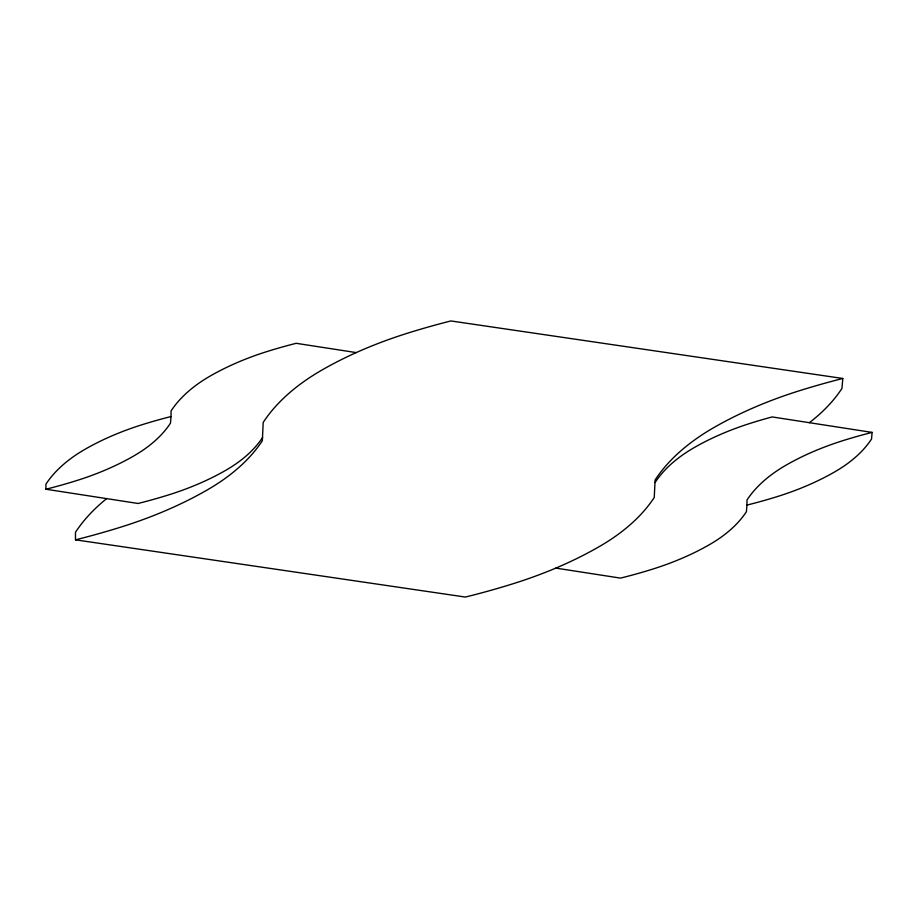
<?xml version="1.0" encoding="UTF-8"?>
<svg xmlns="http://www.w3.org/2000/svg" width="918" height="918" viewBox="0 0 918 918"><rect width="100%" height="100%" fill="white"/><g stroke="black" fill="none" stroke-linecap="round" stroke-linejoin="round"><path stroke-width="1.38" d="M262.617 437.416A159.847 92.282 0 0 1 226.08 470.119A250.339 144.528 0 0 1 168.315 494.997A378.193 218.346 0 0 1 138.044 503.477L45.9 489.225L45.911 484.199A169.727 97.985 0 0 1 84.708 449.476A250.339 144.528 0 0 1 142.462 424.598A378.193 218.346 0 0 1 171.035 416.531L171.046 410.966A169.727 97.985 0 0 1 209.843 376.242A250.339 144.528 0 0 1 267.608 351.364A378.193 218.346 0 0 1 296.181 343.309L356.218 352.592M809.355 422.693A239.759 138.423 0 0 0 841.955 388.429L842.804 378.48A567.29 327.519 0 0 0 799.945 390.575A375.508 216.797 0 0 0 713.309 427.891A254.584 146.983 0 0 0 655.108 479.976L654.247 497.464A239.759 138.423 0 0 1 599.431 546.508A375.508 216.797 0 0 1 512.795 583.825A567.29 327.519 0 0 1 465.38 597.056L75.483 539.83L75.483 532.279A254.584 146.983 0 0 1 106.637 498.623M746.965 505.084L746.965 500.058A169.727 97.985 0 0 1 785.762 465.334A250.339 144.528 0 0 1 843.527 440.456A378.193 218.346 0 0 1 872.1 432.401L871.538 439.022A159.847 92.282 0 0 1 834.99 471.726A250.339 144.528 0 0 1 777.236 496.604A378.193 218.346 0 0 1 746.965 505.084L746.391 511.716A159.847 92.282 0 0 1 709.855 544.42A250.339 144.528 0 0 1 652.09 569.298A378.193 218.346 0 0 1 620.476 578.111L555.803 568.104M171.035 416.531L170.473 423.164A159.847 92.282 0 0 1 133.936 455.856A250.339 144.528 0 0 1 76.171 480.734A378.193 218.346 0 0 1 45.9 489.225M842.804 378.48L450.899 320.944A567.29 327.519 0 0 0 408.04 333.039A375.508 216.797 0 0 0 321.392 370.356A254.584 146.983 0 0 0 263.202 422.429L262.341 440.732A239.759 138.423 0 0 1 207.525 489.776A375.508 216.797 0 0 1 120.889 527.093A567.29 327.519 0 0 1 75.483 539.83M872.1 432.401L772.153 416.933A378.193 218.346 0 0 0 751.658 422.888A250.339 144.528 0 0 0 693.905 447.766A169.727 97.985 0 0 0 655.108 482.489"/></g></svg>
